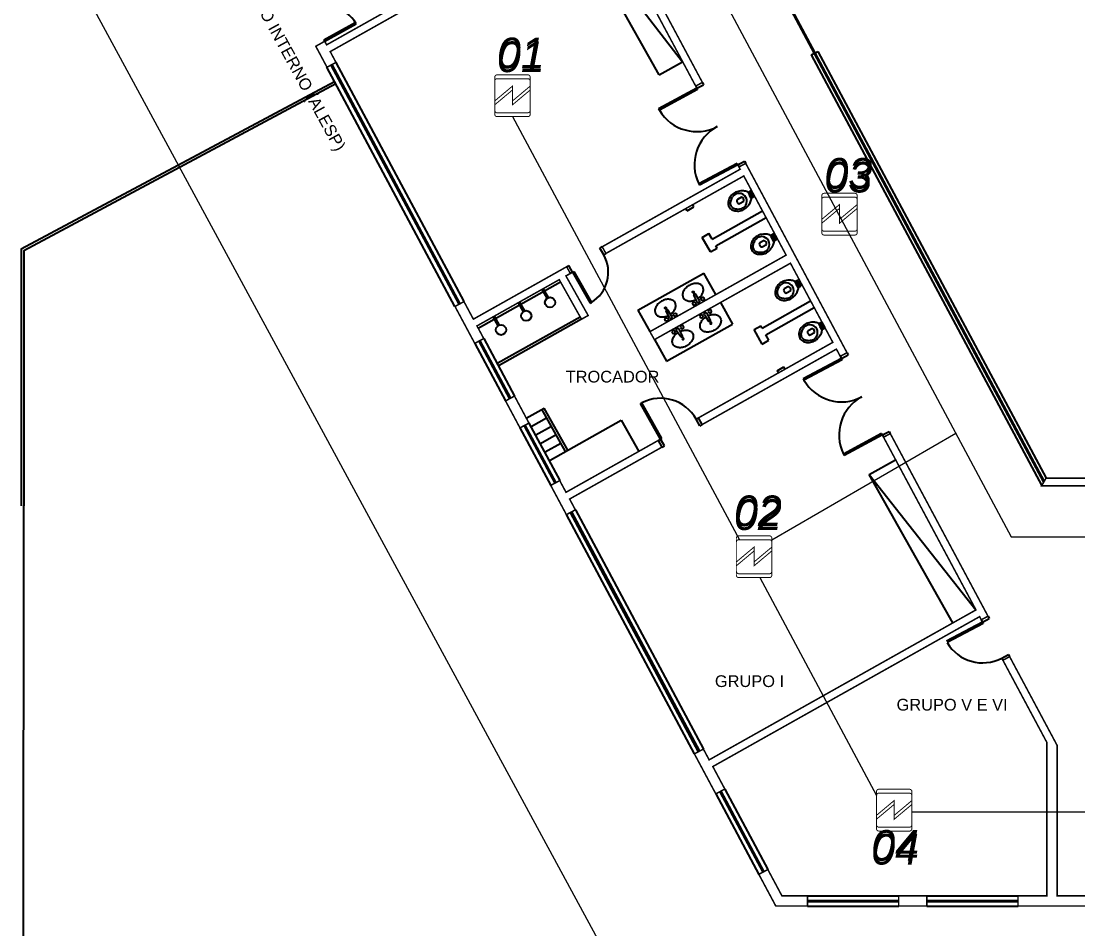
# Model space of a CAD drawing. Header units: metres. Extents: x -331 to 2982, y 362 to 2539.
# Drawn here: x 2904.08 to 2924.8, y 1381.03 to 1398.83 of the extents above; entities that cross this region are included whole.
import ezdxf

# ---------------------------------------------------------------- set-up
doc = ezdxf.new("R2010")
doc.units = ezdxf.units.M
doc.linetypes.add('LIN0', pattern=[0])
doc.layers.get('0').update_dxf_attribs({"color": 251})
for name, color, linetype in [('DET. FUMAÇA', 1, 'Continuous'), ('Div', 251, 'Continuous'), ('Pis', 251, 'Continuous')]:
    doc.layers.add(name, color=color, linetype=linetype)
doc.styles.get("Standard").update_dxf_attribs({"font": 'arial.ttf', "height": 0.3})

# ---------------------------------------------------------------- blocks, each defined once
blk = doc.blocks.new('Detector de fumaça')
at = {"layer": 'DET. FUMAÇA', "linetype": 'Continuous', "lineweight": 15, "const_width": 0.01870277497772515}
blk.add_lwpolyline([(774.59948291868, 539.8157648447526), (775.2490596285452, 539.8157648447526, -0.414213562373095), (775.2958165659895, 539.7690079073084), (775.2958165659895, 539.1669315525518, -0.414213562373095), (775.2490596285452, 539.1201746151075), (774.59948291868, 539.1201746151075, -0.414213562373095), (774.5527259812357, 539.1669315525518), (774.5527259812357, 539.7690079073084, -0.414213562373095)], format="xyb", close=True, dxfattribs=at)
blk.add_lwpolyline([(774.7729620717275, 539.8157648447526), (775.0644559117889, 539.46796972993), (774.7729620717275, 539.46796972993), (775.0644559117889, 539.1201746151075)], dxfattribs=at)
blk = doc.blocks.new('BACIA')
for p, q in [((-0.06929969959371363, -0.1499999999999986), (-0.07449043972138014, -0.1499999999999986)), ((-0.0625, -0.1499999999999986), (-0.06929969959371363, -0.1499999999999986)), ((-0.0625, -0.09199999999999875), (-0.0625, -0.1499999999999986)), ((0, -0.0799999999999983), (-0.05150000000000077, -0.0799999999999983)), ((0.05150000000000077, -0.0799999999999983), (0, -0.0799999999999983)), ((0.03150000000000119, -0.115000000000002), (0, -0.115000000000002)), ((0.03600000000000136, -0.142000000000003), (0.03600000000000136, -0.1309999999999931)), ((0.0625, -0.1499999999999986), (0.0625, -0.09199999999999875)), ((0.06929969959371363, -0.1499999999999986), (0.0625, -0.1499999999999986)), ((0.07449043972138014, -0.1499999999999986), (0.06929969959371363, -0.1499999999999986)), ((-0.04449999999999932, -0.3039999999999949), (-0.04449999999999932, -0.3999999999999986)), ((0.04449999999999932, -0.3999999999999986), (0.04449999999999932, -0.3039999999999949)), ((-0.1184605461727166, -0.4889924874594769), (-0.1364171111008154, -0.45364006149088)), ((0.1184605461727166, -0.4889924874594769), (0.136417111100819, -0.45364006149088))]:
    blk.add_line(p, q)
for points in [[(-0.0625, -0.1499999999999986), (0, -0.1499999999999986)], [(0.0625, -0.1499999999999986), (0, -0.1499999999999986)]]:
    blk.add_lwpolyline(points)
blk.add_lwpolyline([(-0.04363120556149624, -0.1499999999999986, 0.3801993223494783), (-0.03599999999999781, -0.142000000000003), (-0.03599999999999781, -0.1309999999999931, 0.08734938886844609), (-0.03699999999999903, -0.1270000000000024, -0.172036555799225), (-0.03702063377328457, -0.1182640766249179, -0.102747442116531), (-0.03566207996622595, -0.1162748367859479, -0.1679936777225035), (-0.03150000000000119, -0.115000000000002), (0, -0.115000000000002)], format="xyb")
for centre, radius, start, end in [((0.1321829470198672, -0.3913096026490095), 0.3204150456967369, 131.9479104648091, 145.5380661265648), ((-0.07479012425758214, -0.1601487495666376), 0.01015317332599532, 88.30859252005752, 135.2439126766866), ((-0.05074531098659207, -0.09173346492895718), 0.01175771043809134, 93.68015882626072, 181.2989470177389), ((0.03173743116794014, -0.1216564220801502), 0.006660655258204784, 53.89771119222979, 92.04284503821697), ((0.03155233409674096, -0.1205401257283114), 0.005923065158646362, 22.59835358240746, 46.06398807404855), ((0.04786092761631977, -0.1318402319040786), 0.01189065152008987, 155.9795951917806, 175.9479178723674), ((0.04431560278074187, -0.1417074468716635), 0.008320747378689675, 182.0149049368109, 265.2819836100416), ((0.02469117647058638, -0.1226029411764671), 0.01307062595960118, 340.3418396232133, 19.38750188413868), ((0.05074531098659563, -0.09173346492895718), 0.01175771043809118, 358.7010529822612, 86.31984117373871), ((0.07479012425758214, -0.1601487495666376), 0.01015317332599532, 44.75608732331297, 91.69140747994248), ((-0.1321829470198672, -0.3913096026490095), 0.320415045696737, 34.46193387343519, 48.05208953519092), ((0.05494047619047748, -0.3801611904761941), 0.2432773275438598, 163.2378071544005, 187.0452670075308), ((0.05991666666666617, -0.3819983333333354), 0.2480025543159215, 186.4830215220752, 211.0730449228164), ((0.1454000000000022, -0.3981839999999934), 0.3352073654560732, 145.8476197902067, 164.7475197542508), ((-0.007601351351350871, -0.3835635135135149), 0.1458151578266436, 149.70193944114, 190.4455695455569), ((0.003175081433223426, -0.3827369706840429), 0.156567009623433, 190.0280393896644, 206.9273693196558), ((0.0006703454894427807, -0.3863925143953892), 0.1543939696503947, 90.24876676285231, 150.3441295896247), ((-0.02037499999999781, -0.4003749999999968), 0.02412791433174442, 179.1094637466394, 246.489598798599), ((0, -0.3557575757575719), 0.06825757575757602, 49.31179748816343, 130.6882025118366), ((-0.0006703454894427807, -0.3863925143953892), 0.1543939696503947, 29.65587041037526, 89.75123323714769), ((0.02037500000000136, -0.4003749999999968), 0.02412791433174442, 293.5104012014011, 0.8905362533606069), ((-0.1454000000000022, -0.3981839999999934), 0.335207365456073, 15.25248024574918, 34.15238020979325), ((0.007601351351350871, -0.3835635135135149), 0.1458151578266433, 349.5544304544431, 30.29806055886002), ((-0.003175081433223426, -0.3827369706840358), 0.1565670096234335, 333.0726374834064, 349.9719606103353), ((-0.05991666666666617, -0.3819983333333354), 0.2480025543159212, 328.9269550771838, 353.5169784779251), ((-0.05494047619047748, -0.3801611904761941), 0.2432773275438596, 352.9547329924692, 16.76219284559946), ((0.07564864864864873, -0.36919763513513), 0.2680990709266696, 211.6808876267744, 231.839711781021), ((0.07564864864864873, -0.36919763513513), 0.2280990709266696, 211.6808876267744, 231.839711781021), ((-0.0003333333333337407, -0.4609999999999985), 0.149000372855611, 233.0019240903329, 270.1281782638239), ((-0.0003333333333337407, -0.4609999999999985), 0.109000372855611, 233.0019240903329, 270.1281782638239), ((0, -0.3434318181818199), 0.08456818181818218, 249.2222843690609, 290.7777156309392), ((0.0003333333333337407, -0.4609999999999985), 0.1490003728556102, 269.8718217361762, 306.9980759096673), ((0.0003333333333337407, -0.4609999999999985), 0.1090003728556102, 269.8718217361762, 306.9980759096673), ((-0.07564864864864873, -0.36919763513513), 0.2280990709266702, 308.1602882189789, 328.3191123732256), ((-0.07564864864864873, -0.36919763513513), 0.2680990709266702, 308.1602882189789, 328.3191123732256)]:
    blk.add_arc(centre, radius, start, end)
blk = doc.blocks.new('Cuba')
at = {"linetype": 'LIN0'}
for p, q in [((-0.02585295492752238, -0.1379628876449992), (-0.01718032767666955, -0.2850224903811309)), ((0.02585295492751882, -0.1379628876449992), (0.01718032767666955, -0.2850224903811309))]:
    blk.add_line(p, q, dxfattribs=at)
for points in [[(-0.02288629802900033, -0.1882677574764458, 0.04918737415790959), (-0.08275152523274443, -0.1995334803665472, 0.08271085082696271), (-0.1510547913165752, -0.2324730561616519, 0.1067765166610257), (-0.2001066447227018, -0.2858013261504126, 0.1335112860191086), (-0.2154055886850799, -0.3420746072455643, 0.1335112860189625), (-0.2001066447227302, -0.3983478883407088, 0.1067765166609609), (-0.1510547913165894, -0.4516761583294908, 0.08271085082688794), (-0.08275152523278706, -0.4846157341246098, 0.07119615337565723), (0.004301776439952221, -0.4970746072455938, 0.07119615337569098)], [(0.004301776439952221, -0.4970746072455938, 0.07119615337569098), (0.09135507811273413, -0.4846157341246169, 0.08271085082684147), (0.159658344196508, -0.4516761583295192, 0.1067765166608913), (0.2087101976026347, -0.3983478883407869, 0.1335112860190436), (0.2240091415650127, -0.3420746072456069, 0.1335112860192239), (0.2087101976026204, -0.2858013261504198, 0.1067765166609785), (0.1596583441965223, -0.2324730561616803, 0.08271085082689239), (0.09135507811276256, -0.1995334803665827, 0.05612583776606229), (0.02292368620180341, -0.1876337754453488, 0.07119615337569682)]]:
    blk.add_lwpolyline(points, format="xyb", dxfattribs=at)
for centre, radius in [((-0.09940972269724568, -0.1349029643929995), 0.032730686475277), ((0.0919536699389738, -0.1349029643929995), 0.032730686475277), ((0, -0.3433150681628483), 0.01520655305174234)]:
    blk.add_circle(centre, radius, dxfattribs=at)
for centre, radius, start, end in [((0, -0.1349029643929995), 0.02603340947306572, 353.2499466875939, 186.7500533124061), ((0, -0.2850224903811309), 0.01718032767667764, 179.9999999995161, 4.838514225816819e-10)]:
    blk.add_arc(centre, radius, start, end, dxfattribs=at)
blk = doc.blocks.new('Chuv')
at = {"linetype": 'LIN0'}
for p, q in [((-0.01500000000000057, 0), (-0.01500000000000057, -0.2000000000000028)), ((0.01500000000000057, 0), (0.01500000000000057, -0.2000000000000028))]:
    blk.add_line(p, q, dxfattribs=at)
blk.add_circle((0, -0.2999999999999972), 0.1, dxfattribs=at)

msp = doc.modelspace()

# ---------------------------------------------------------------- linework, layer by layer
at = {"layer": 'Div', "color": 150, "linetype": 'Continuous', "lineweight": 0}
for p, q in [((2913.712215232671, 1396.957926065665), (2918.164346522296, 1388.659884772497)), ((2918.79764296256, 1388.659884772497), (2922.403149491706, 1390.751404481798)), ((2918.563035408808, 1387.916794187743), (2920.849367523833, 1383.642189999852)), ((2929.637177082979, 1383.31740164492), (2921.544957753478, 1383.31740164492))]:
    msp.add_line(p, q, dxfattribs=at)
at = {"layer": 'Div', "color": 230, "linetype": 'Continuous', "lineweight": 0}
msp.add_lwpolyline([(2868.331737591302, 1406.738311297104), (2868.331737591302, 1456.50171918145, -0.414213562373095), (2869.331737591302, 1457.50171918145), (2981.0732040355, 1457.50171918145, -0.573633797378109), (2981.944759001761, 1456.011421373187), (2936.695141891721, 1375.575555968425, -0.2709437248566193), (2935.82358692546, 1375.065853776687), (2919.103372282391, 1375.065853776687, -0.2751897758583724), (2918.224177034503, 1375.589392113914), (2902.169315213926, 1405.214772959877, 0.2751897758583723), (2901.290119966038, 1405.738311297104), (2869.331737591302, 1405.738311297104, -0.414213562373095)], format="xyb", close=True, dxfattribs=at)
at = {"layer": 'Div', "color": 150, "linetype": 'Continuous', "lineweight": 0}
msp.add_lwpolyline([(2928.381082622895, 1391.968756505175), (2933.618669866185, 1401.760801171783), (2933.460165162271, 1402.025336767103), (2916.672927415252, 1402.025336767661), (2916.514422711338, 1401.760801172362), (2923.490506533939, 1388.718512573459), (2926.642586043893, 1388.718512573459), (2928.852896614766, 1392.850846572246)], dxfattribs=at)
at = {"layer": 'Pis'}
for p, q in [((2916.590955579023, 1397.77811770747), (2914.846899085127, 1400.880571891026)), ((2914.846899085127, 1400.880571891026), (2917.0489279751, 1398.035568642809)), ((2918.675908220247, 1399.977774719677), (2919.626756651394, 1398.198617506526)), ((2918.693064169573, 1399.986918036443), (2919.643902014076, 1398.207780632239)), ((2910.015830373206, 1398.46199471083), (2910.630754725074, 1398.805764935935)), ((2910.030469427876, 1398.435808873467), (2910.645951073905, 1398.779890650942)), ((2910.015830373206, 1398.46199471083), (2910.030469427876, 1398.435808873467)), ((2919.570044791587, 1398.168308558825), (2919.701228649793, 1398.238418139274)), ((2919.627360837237, 1398.198965872977), (2924.127518721175, 1389.785598236426)), ((2919.643902014076, 1398.207780632239), (2924.136524230812, 1389.801518434153)), ((2919.701228649793, 1398.238418139275), (2924.174420516866, 1389.86851257346)), ((2910.172656710562, 1397.979372516518), (2912.682441215899, 1393.287150537532)), ((2910.251929210623, 1398.021773940244), (2912.76171371596, 1393.329551961259)), ((2916.590955579023, 1397.77811770747), (2917.0489279751, 1398.035568642809)), ((2919.570044791586, 1398.168308558825), (2924.08968753916, 1389.718512573459)), ((2912.585356652421, 1393.235221763868), (2910.075572147085, 1397.927443742854)), ((2912.664629152482, 1393.277623187595), (2910.154844647146, 1397.969845166582)), ((2904.081389073971, 1394.363265294639), (2910.22446192267, 1397.649083638246)), ((2904.131372977914, 1394.333297634888), (2910.248044472018, 1397.604994372361)), ((2917.304505390986, 1397.55774834963), (2917.328087940334, 1397.513659083745)), ((2917.328087940334, 1397.513659083745), (2917.460355737988, 1397.584406731788)), ((2917.43677318864, 1397.628495997673), (2917.460355737988, 1397.584406731788)), ((2917.328087940334, 1397.513659083745), (2916.578570420291, 1397.112755744835)), ((2917.342237469943, 1397.487205524214), (2916.5927199499, 1397.086302185304)), ((2917.328087940334, 1397.513659083745), (2917.342237469943, 1397.487205524214)), ((2916.578570420291, 1397.112755744835), (2916.5927199499, 1397.086302185304)), ((2918.115745088545, 1396.041077603191), (2917.366227568502, 1395.640174264281)), ((2918.129894618154, 1396.01462404366), (2917.380377098111, 1395.61372070475)), ((2918.115745088545, 1396.041077603191), (2918.129894618154, 1396.01462404366)), ((2918.129894618154, 1396.01462404366), (2918.262162415807, 1396.085371691702)), ((2918.129894618154, 1396.01462404366), (2918.153477167501, 1395.970534777775)), ((2918.262162415807, 1396.085371691702), (2918.285744965155, 1396.041282425817)), ((2917.366227568502, 1395.640174264281), (2917.380377098111, 1395.61372070475)), ((2917.13910873052, 1395.113521830354), (2917.114607130898, 1395.157107052803)), ((2917.139108730521, 1395.113521830353), (2917.269864397868, 1395.187026629219)), ((2917.269864397868, 1395.187026629219), (2917.245362798246, 1395.230611851668)), ((2917.625137592386, 1394.555040903703), (2918.613432769546, 1395.110614820231)), ((2917.698642391252, 1394.424285236355), (2918.68419596728, 1394.978317951314)), ((2917.433127925984, 1394.59049916096), (2917.563883593331, 1394.664003959825)), ((2917.625137592385, 1394.555040903703), (2917.563883593331, 1394.664003959825)), ((2917.592388323524, 1394.30719521504), (2917.433127925983, 1394.590499160961)), ((2904.081389073971, 1394.363265294639), (2904.078682826515, 1389.327028660757)), ((2904.131372977914, 1394.333297634888), (2904.128682819296, 1389.327001793006)), ((2915.471402917406, 1394.405450186213), (2915.427817694957, 1394.380948586591)), ((2915.501322493822, 1394.250192919242), (2915.427817694957, 1394.380948586591)), ((2915.544907716272, 1394.274694518864), (2915.501322493822, 1394.250192919242)), ((2917.592388323524, 1394.30719521504), (2917.723143990872, 1394.380700013906)), ((2917.723143990873, 1394.380700013906), (2917.698642391251, 1394.424285236354)), ((2914.774039358216, 1394.013424592263), (2914.817624580666, 1394.037926191885)), ((2914.891129379531, 1393.907170524538), (2914.817624580666, 1394.037926191885)), ((2914.847544157081, 1393.882668924916), (2914.891129379531, 1393.907170524538)), ((2914.891129379531, 1393.907170524538), (2914.917280513001, 1393.921871484311)), ((2914.891129379531, 1393.907170524538), (2915.234151774238, 1393.296977410246)), ((2914.917280513001, 1393.921871484311), (2915.260302907708, 1393.311678370019)), ((2916.169698506631, 1393.163271346402), (2917.462928887622, 1393.890265754902)), ((2917.700594403952, 1393.467489097142), (2917.462928887622, 1393.890265754902)), ((2913.040948263852, 1392.809725238354), (2914.654119644456, 1393.716575704356)), ((2915.234151774238, 1393.296977410246), (2915.260302907708, 1393.311678370019)), ((2917.788800162591, 1393.310582296323), (2918.026465678923, 1392.887805638564)), ((2918.605201577263, 1392.811632005725), (2919.556942072675, 1393.346656567996)), ((2918.678706376128, 1392.680876338377), (2919.627705270409, 1393.214359699079)), ((2915.041244918481, 1393.027929189655), (2913.428073537877, 1392.121078723653)), ((2916.169698506631, 1393.163271346402), (2916.407364022962, 1392.740494688643)), ((2915.065746518103, 1392.984343967206), (2913.452575137499, 1392.077493501204)), ((2916.733235297935, 1392.160811230067), (2918.026465678924, 1392.887805638564)), ((2918.449944310293, 1392.781712429309), (2918.58069997764, 1392.855217228175)), ((2918.605201577263, 1392.811632005725), (2918.58069997764, 1392.855217228176)), ((2913.14889249964, 1392.605693480694), (2913.752605762939, 1391.477008274042)), ((2916.495569781602, 1392.583587887825), (2916.733235297933, 1392.160811230066)), ((2918.609204707835, 1392.498408483387), (2918.449944310293, 1392.781712429309)), ((2918.739960375183, 1392.571913282253), (2918.678706376129, 1392.680876338377)), ((2912.9725354361, 1392.511363283303), (2913.5762486994, 1391.382678076651)), ((2913.051807936161, 1392.553764707031), (2913.655521199461, 1391.425079500378)), ((2913.069619999579, 1392.563292056967), (2913.673333262878, 1391.434606850314)), ((2918.609204707835, 1392.498408483387), (2918.739960375182, 1392.571913282253)), ((2920.163125030366, 1392.213354090704), (2919.413607510324, 1391.812450751793)), ((2920.177274559975, 1392.186900531173), (2919.427757039932, 1391.785997192262)), ((2920.139542481019, 1392.257443356589), (2920.163125030366, 1392.213354090704)), ((2920.163125030366, 1392.213354090704), (2920.295392828021, 1392.284101738747)), ((2920.163125030366, 1392.213354090704), (2920.177274559975, 1392.186900531173)), ((2920.271810278673, 1392.328191004631), (2920.295392828021, 1392.284101738747)), ((2918.903223903298, 1391.975385813994), (2919.033979570645, 1392.048890612859)), ((2918.92772550292, 1391.931800591545), (2918.903223903298, 1391.975385813993)), ((2919.058481170267, 1392.005305390411), (2919.033979570646, 1392.048890612858)), ((2919.413607510324, 1391.812450751793), (2919.427757039932, 1391.785997192262)), ((2916.225051712703, 1391.330224423224), (2916.251202846172, 1391.344925382997)), ((2916.643228440123, 1390.647561823806), (2916.251202846172, 1391.344925382997)), ((2913.983118721727, 1391.046047779479), (2914.331800501323, 1391.242060576455)), ((2914.75374567169, 1390.389439750293), (2914.288215278874, 1391.217558976833)), ((2914.79733089414, 1390.413941349915), (2914.331800501323, 1391.242060576455)), ((2916.617077306653, 1390.632860864033), (2916.225051712703, 1391.330224423224)), ((2914.035596355111, 1390.947937083423), (2914.639309618411, 1389.819251876771)), ((2914.07622480029, 1390.880423934171), (2914.381321357437, 1391.051935131525)), ((2914.448649114543, 1390.21792855294), (2915.843376232926, 1391.001979740842)), ((2915.843376232926, 1391.001979740842), (2916.18684007091, 1390.391001355232)), ((2917.314440865845, 1391.024886457984), (2917.358026088294, 1391.049388057606)), ((2917.38794566471, 1390.894130790636), (2917.314440865845, 1391.024886457984)), ((2917.431530887159, 1390.918632390258), (2917.358026088294, 1391.049388057606)), ((2913.859239291571, 1390.853606886032), (2914.462952554871, 1389.72492167938)), ((2913.938511791632, 1390.89600830976), (2914.542225054932, 1389.767323103107)), ((2913.95632385505, 1390.905535659696), (2914.56003711835, 1389.776850453043)), ((2914.169330878853, 1390.714800088864), (2914.474427436, 1390.886311286217)), ((2914.262436957416, 1390.549176243556), (2914.567533514563, 1390.720687440909)), ((2917.38794566471, 1390.894130790636), (2917.431530887159, 1390.918632390258)), ((2920.950782178579, 1390.74077261015), (2920.201264658536, 1390.33986927124)), ((2920.950782178579, 1390.74077261015), (2920.964931708186, 1390.714319050619)), ((2920.964931708187, 1390.714319050619), (2921.097199505842, 1390.785066698662)), ((2921.097199505842, 1390.785066698662), (2921.120782055189, 1390.740977432777)), ((2914.35554303598, 1390.383552398248), (2914.660639593127, 1390.555063595601)), ((2916.573492084204, 1390.608359264411), (2916.617077306653, 1390.632860864033)), ((2916.646996883069, 1390.477603597064), (2916.573492084204, 1390.608359264411)), ((2916.617077306653, 1390.632860864033), (2916.643228440123, 1390.647561823806)), ((2916.690582105519, 1390.502105196686), (2916.617077306653, 1390.632860864033)), ((2920.964931708187, 1390.714319050619), (2920.215414188145, 1390.313415711709)), ((2920.964931708186, 1390.714319050618), (2920.988514257534, 1390.670229784734)), ((2916.646996883069, 1390.477603597063), (2916.690582105519, 1390.502105196686)), ((2920.201264658536, 1390.33986927124), (2920.215414188145, 1390.313415711709)), ((2920.707287763832, 1389.938674372281), (2921.224339751025, 1390.229337125893)), ((2922.344259513645, 1387.026710298095), (2920.707287763831, 1389.938674372281)), ((2920.707287763831, 1389.938674372281), (2922.800255302181, 1387.28305007594)), ((2904.117627068351, 1369.83773190275), (2904.128682819296, 1389.327001793006)), ((2917.279325751419, 1384.459510172627), (2914.769541246083, 1389.151732151614)), ((2917.35859825148, 1384.501911596355), (2914.848813746144, 1389.194133575341)), ((2914.866625809561, 1389.203660925277), (2917.376410314897, 1384.511438946291)), ((2914.945898309622, 1389.246062349004), (2917.455682814958, 1384.553840370018)), ((2922.927616618349, 1387.044938968899), (2922.222188364192, 1386.667618179337)), ((2922.941766147958, 1387.018485409368), (2922.2363378938, 1386.641164619806)), ((2922.904034069002, 1387.089028234783), (2922.927616618349, 1387.044938968899)), ((2922.927616618349, 1387.044938968899), (2923.059884416004, 1387.115686616942)), ((2922.927616618349, 1387.044938968899), (2922.941766147958, 1387.018485409368)), ((2923.036301866656, 1387.159775882826), (2923.059884416004, 1387.115686616942)), ((2923.304937407911, 1386.339510714741), (2923.437205205566, 1386.410258362783)), ((2923.437205205566, 1386.410258362783), (2923.460787754914, 1386.366169096899)), ((2923.304937407911, 1386.339510714741), (2923.328519957259, 1386.295421448856)), ((2917.699097616112, 1383.674716591551), (2918.543352882758, 1382.096320872872)), ((2917.778370116173, 1383.717118015277), (2918.622625382819, 1382.138722296599)), ((2917.797142525341, 1383.727159036753), (2918.641397791987, 1382.148763318075)), ((2917.876415025402, 1383.76956046048), (2918.720670292048, 1382.191164741802)), ((2919.495231489532, 1381.67554380185), (2921.285231489532, 1381.67554380185)), ((2921.835231489532, 1381.67554380185), (2923.625231489531, 1381.67554380185)), ((2919.495231489532, 1381.58564380185), (2921.285231489532, 1381.58564380185)), ((2919.495231489551, 1381.565443801719), (2921.285231489551, 1381.565443801341)), ((2919.495231489532, 1381.475543801719), (2921.285231489532, 1381.475543801341)), ((2921.835231489532, 1381.58564380185), (2923.625231489531, 1381.58564380185)), ((2921.835231489531, 1381.565443801225), (2923.625231489531, 1381.565443801225)), ((2921.835231489531, 1381.475543801225), (2923.625231489531, 1381.475543801225))]:
    msp.add_line(p, q, dxfattribs=at)
at = {"layer": 'Pis', "const_width": 0.03}
for points in [[(2910.075572147085, 1397.927443742854), (2910.251929210623, 1398.021773940244), (2910.138732973755, 1398.233402416492), (2915.36992175452, 1401.174591086489), (2917.304505390986, 1397.55774834963), (2917.43677318864, 1397.628495997672), (2915.430140748563, 1401.380039135759), (2910.067980091952, 1398.365679999037), (2910.030469427876, 1398.435808873467), (2909.855866981305, 1398.338198293922)], [(2919.163026938618, 1394.083109138305), (2919.993315125372, 1392.530825876338), (2917.358026088294, 1391.049388057606), (2917.43153088716, 1390.918632390257), (2920.064078323107, 1392.39852900742), (2920.139542481019, 1392.257443356589), (2920.271810278673, 1392.328191004631), (2918.285744965155, 1396.041282425817), (2918.153477167501, 1395.970534777775), (2918.177059716849, 1395.92644551189), (2915.471402917406, 1394.405450186213), (2915.544907716272, 1394.274694518864), (2918.247822914583, 1395.794148642972), (2919.078111101337, 1394.241865381005), (2916.407364022963, 1392.740494688644), (2916.495569781602, 1392.583587887826)], [(2912.972535436101, 1392.511363283304), (2913.14889249964, 1392.605693480694), (2913.01644666423, 1392.853310460803), (2914.629618044834, 1393.760160926805), (2915.065746518103, 1392.984343967206), (2915.196502185451, 1393.057848766072), (2914.760373712183, 1393.833665725672), (2914.847544157081, 1393.882668924916), (2914.774039358216, 1394.013424592263), (2912.945683466495, 1392.98560732972), (2912.76171371596, 1393.329551961259), (2912.585356652421, 1393.235221763868)], [(2927.499297305198, 1392.440407492128), (2927.370093061602, 1392.509459092184), (2925.958672060966, 1389.86851257346), (2924.174420516866, 1389.86851257346), (2924.08968753916, 1389.718512573459), (2926.043405038671, 1389.718512573459)], [(2913.859239291571, 1390.853606886032), (2914.035596355111, 1390.947937083423), (2913.752605762939, 1391.477008274042), (2913.5762486994, 1391.382678076651)], [(2922.800255302181, 1387.283050075939), (2917.568879051827, 1384.342211893771), (2917.455682814958, 1384.553840370018), (2917.279325751419, 1384.459510172627), (2917.699097616113, 1383.674716591551), (2917.876415025402, 1383.76956046048), (2917.640791805959, 1384.210561252383), (2922.871018499914, 1387.150753207024), (2922.904034069002, 1387.089028234783), (2923.036301866656, 1387.159775882826), (2921.120782055189, 1390.740977432777), (2920.988514257533, 1390.670229784733)], [(2914.769541246082, 1389.151732151614), (2914.945898309622, 1389.246062349004), (2914.832702072753, 1389.457690825252), (2916.646996883069, 1390.477603597063), (2916.573492084204, 1390.608359264412), (2914.761938875018, 1389.589987694169), (2914.639309618411, 1389.819251876771), (2914.462952554871, 1389.72492167938)], [(2925.589860336122, 1381.475543800432), (2925.589860336122, 1381.675543801526), (2924.391641263383, 1381.67554380185), (2924.391641263384, 1384.625871759669), (2923.460787754914, 1386.366169096899), (2923.328519957259, 1386.295421448856), (2924.191641263383, 1384.68175431747), (2924.191641263383, 1381.67554380185), (2923.625231489531, 1381.67554380185), (2923.625231489531, 1381.475543800846)], [(2919.495231489532, 1381.475543801719), (2919.495231489532, 1381.67554380185), (2918.995231489532, 1381.67554380185), (2918.719946239763, 1382.190777459356), (2918.543352882758, 1382.096320872872), (2918.875395288488, 1381.47554380185)], [(2921.835231489531, 1381.475543801225), (2921.835231489531, 1381.67554380185), (2921.285231489532, 1381.67554380185), (2921.285231489532, 1381.475543801341)]]:
    msp.add_lwpolyline(points, close=True, dxfattribs=at)
at = {"layer": 'Pis'}
for centre, radius, start, end in [((2910.030469427868, 1398.435808873481), 0.7051311411276027, 29.20714348666852, 122.6415937749953), ((2917.328087940334, 1397.513659083745), 0.8499999999997604, 210.1641431943387, 298.1415191412488), ((2918.129894618153, 1396.014624043659), 0.8499999999989445, 118.1415191412434, 206.1188950881679), ((2914.891129379531, 1393.907170524538), 0.6999999999999832, 301.7989700901943, 29.34268436665121), ((2920.163125030365, 1392.213354090703), 0.8499999999990517, 210.1641431943982, 298.1415191413462), ((2916.617077306653, 1390.632860864033), 0.8000000000000186, 29.3426843665772, 117.1935887397369), ((2920.964931708198, 1390.714319050596), 0.8499999999989328, 118.1415191413119, 206.1188950865226), ((2922.927616618349, 1387.044938968899), 0.7999999999999794, 210.2906147681129, 298.1415191412288)]:
    msp.add_arc(centre, radius, start, end, dxfattribs=at)

# ---------------------------------------------------------------- block references
at = {"layer": 'DET. FUMAÇA', "linetype": 'Continuous', "lineweight": 0, "rotation": 270}
for p in [(2374.244245502741, 2172.329742631655), (2374.244245502741, 2172.253742631655), (2380.656167740116, 2170.006889757602), (2380.656167740116, 2169.930889757602), (2378.981878117808, 2163.288610753732), (2378.981878117808, 2163.212610753732), (2381.729192908726, 2158.317672918532), (2381.729192908726, 2158.241672918532)]:
    msp.add_blockref('Detector de fumaça', p, dxfattribs=at)
at = {"layer": 'Pis'}
for name, p, rotation in [('BACIA', (2918.492115758732, 1395.488366572717), 299.3399999999965), ('BACIA', (2918.934888848707, 1394.640141140962), 299.3399999999965), ('BACIA', (2919.411859708462, 1393.735496440165), 299.3399999999965), ('Chuv', (2914.302233288344, 1393.576120332882), 29.34268436660309), ('Cuba', (2917.423441566607, 1393.216981327014), 209.3400000000022), ('Cuba', (2916.881045074869, 1392.906469895257), 209.3400000000022), ('Chuv', (2913.836107921267, 1393.314086173691), 29.34268436660309), ('Chuv', (2913.34055506062, 1393.035509236355), 29.34268436660309), ('BACIA', (2919.87924967546, 1392.911877357468), 299.3399999999965)]:
    msp.add_blockref(name, p, dxfattribs=dict(at, rotation=rotation))
at = {"layer": 'Pis', "xscale": -1, "rotation": 29.77247592924294}
for p in [(2917.430566511452, 1393.204416820728), (2916.885651208088, 1392.898347195216)]:
    msp.add_blockref('Cuba', p, dxfattribs=at)

# ---------------------------------------------------------------- texts
at = {"layer": 'Div', "color": 3, "linetype": 'Continuous', "lineweight": 0, "char_height": 0.6, "width": 13.3188035564217, "attachment_point": 1}
for s, insert in [('{\\fArial|b0|i1|c0|p34;01}', (2913.41081339951, 1398.507016319587)), ('{\\fArial|b0|i1|c0|p34;01}', (2913.41081339951, 1398.431016319587)), ('{\\fArial|b0|i1|c0|p34;03}', (2919.830636263713, 1396.146561351478)), ('{\\fArial|b0|i1|c0|p34;03}', (2919.830636263713, 1396.070561351478)), ('{\\fArial|b0|i1|c0|p34;02}', (2918.05879013954, 1389.526751163351)), ('{\\fArial|b0|i1|c0|p34;02}', (2918.05879013954, 1389.450751163351)), ('{\\fArial|b0|i1|c0|p34;04}', (2920.750172276585, 1382.964455717232)), ('{\\fArial|b0|i1|c0|p34;04}', (2920.750172276585, 1382.888455717232))]:
    msp.add_mtext(s, dxfattribs=dict(at, insert=insert))
at = {"layer": 'Pis'}
for s, rotation, p in [('ACESSO INTERNO (ALESP)', 298.7877548498689, (2908.223324034451, 1399.951068809745)), ('TROCADOR', 360, (2914.755472917007, 1391.743180248429)), (' GRUPO I', 360, (2917.592097548789, 1385.770519739545)), ('GRUPO V E VI', 360, (2921.243372054499, 1385.308835499494))]:
    msp.add_text(s, height=0.23, rotation=rotation, dxfattribs=at).set_placement(p)

doc.saveas('drawing.dxf')
